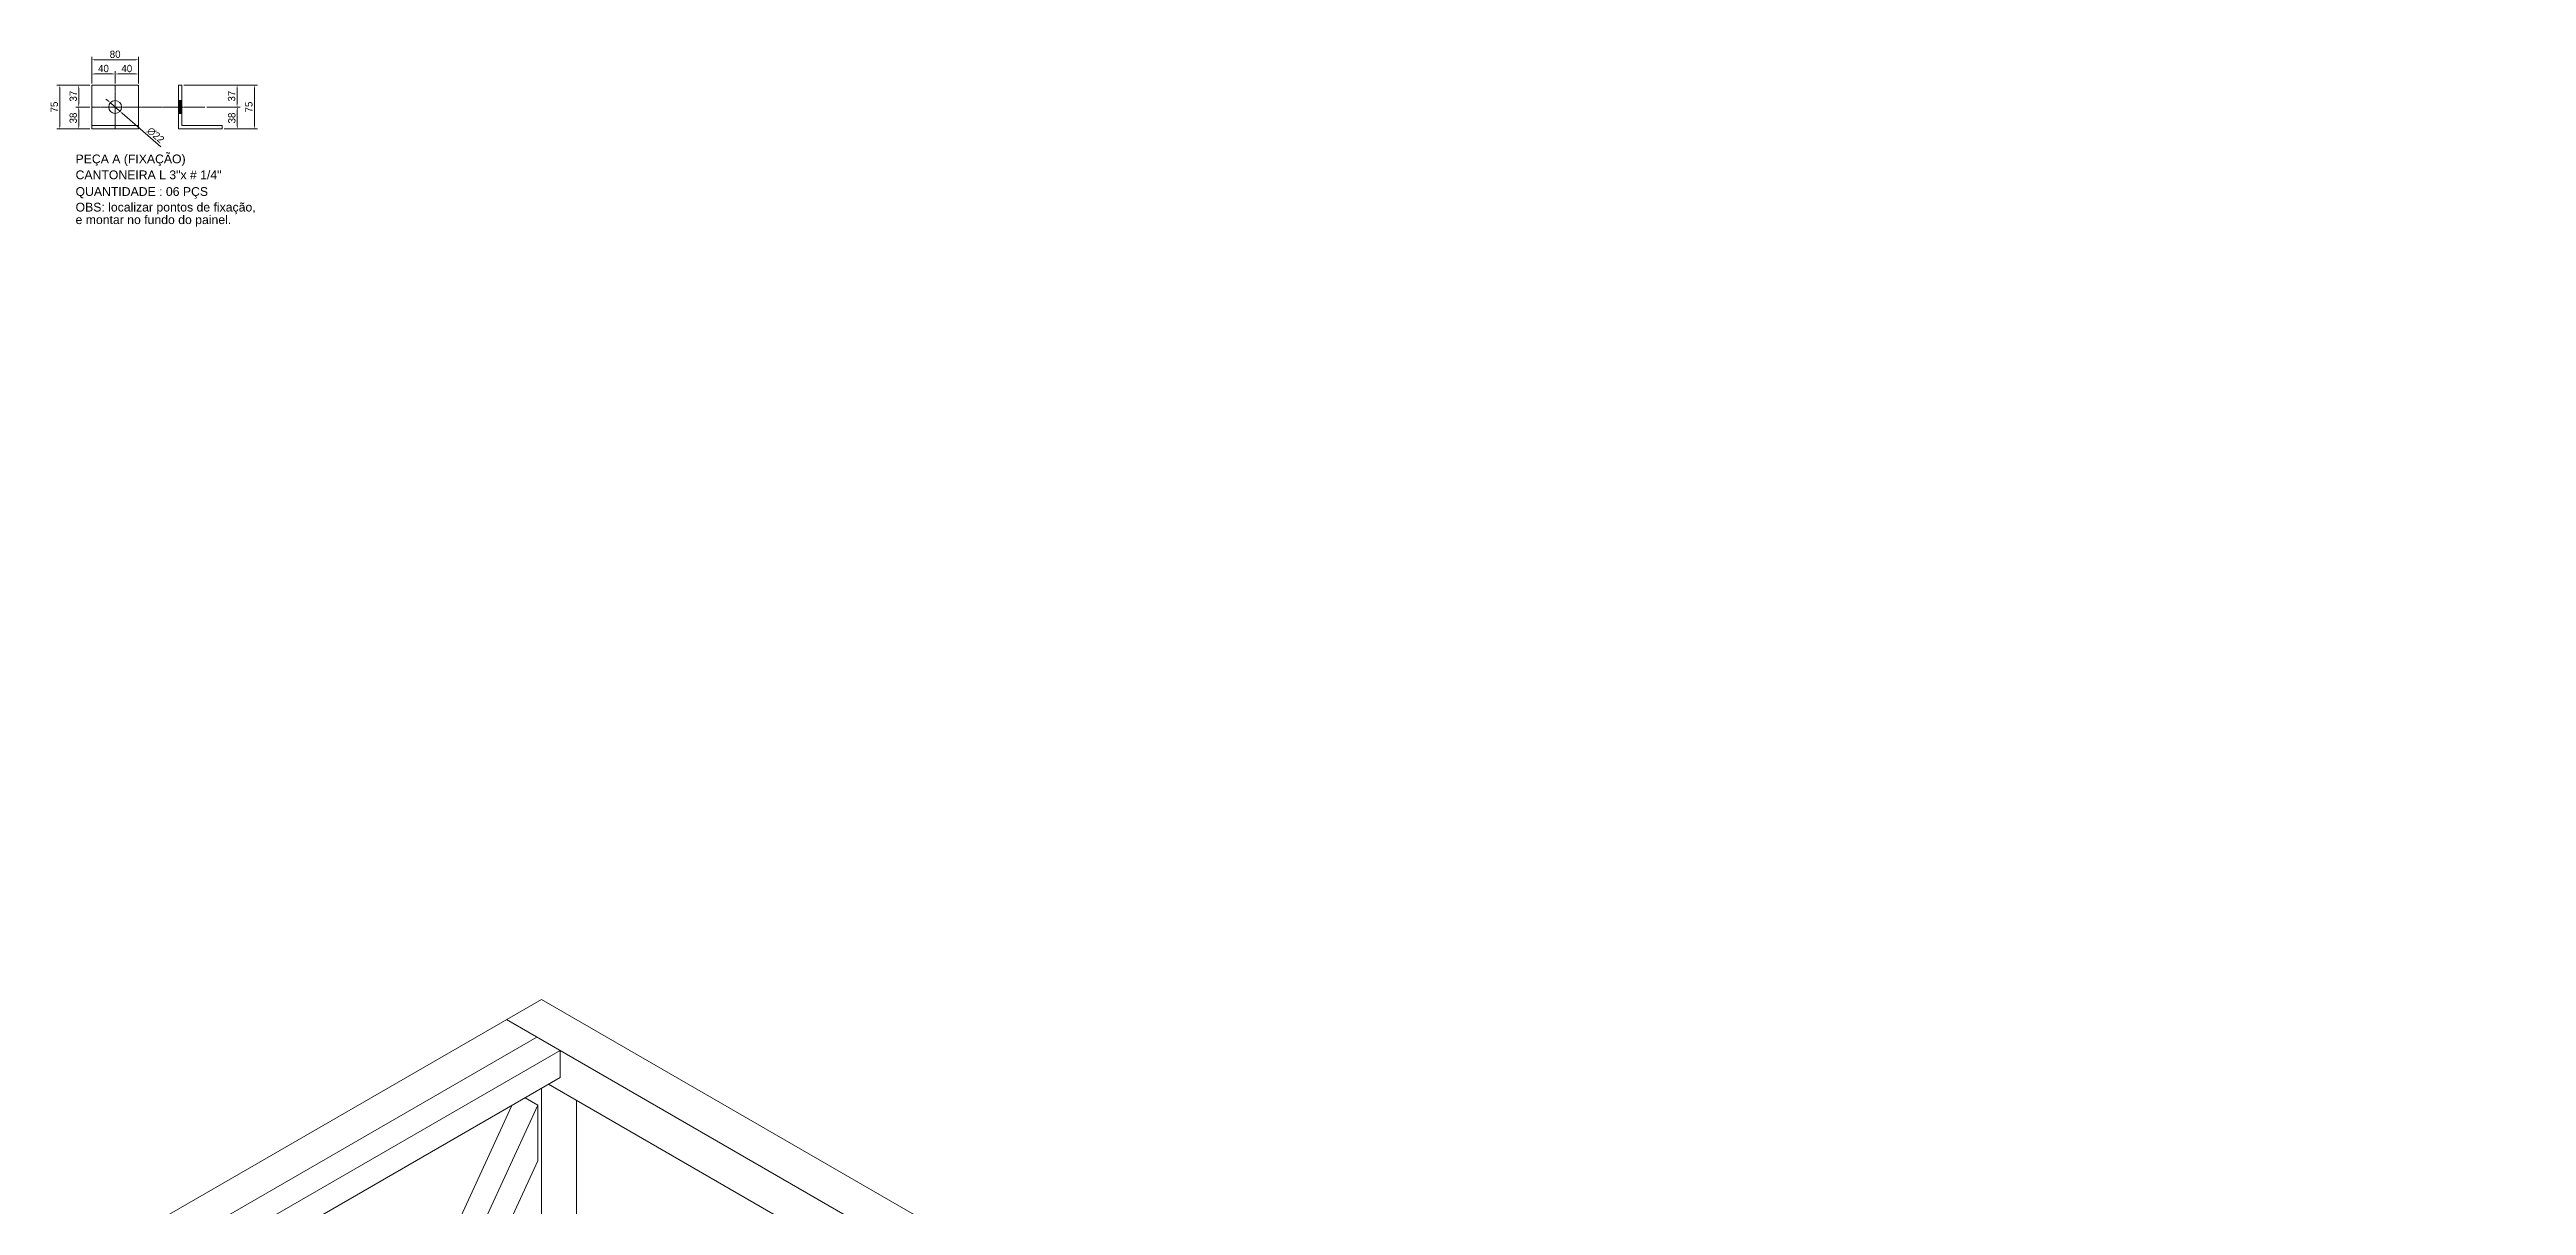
# Model space of a CAD drawing. Header units: millimetres. Extents: x 240378 to 252481, y -44226 to -32994.
# Drawn here: x 248236 to 252481, y -36895 to -34913 of the extents above; entities that cross this region are included whole.
import ezdxf

# ---------------------------------------------------------------- set-up
doc = ezdxf.new("R2010")
doc.units = ezdxf.units.MM
doc.header["$LTSCALE"] = 0.08
doc.linetypes.add('CENTER', pattern=[50.8, 31.75, -6.35, 6.35, -6.35])
doc.layers.get('0').update_dxf_attribs({"lineweight": 5})
for name, color, linetype, lineweight in [('03', 3, 'Continuous', 15), ('04', 4, 'Continuous', 5), ('CENT 1', 1, 'CENTER', 9), ('COTA', 1, 'Continuous', 9)]:
    doc.layers.add(name, color=color, linetype=linetype, lineweight=lineweight)
doc.styles.add('1-20', font='arial.ttf', dxfattribs={"height": 4})
doc.dimstyles.new('Copy of ESC5', dxfattribs={"dimscale": 5, "dimtxt": 2.5, "dimasz": 1, "dimexe": 1, "dimexo": 0.625, "dimtad": 1, "dimdec": 0, "dimtxsty": 'Standard', "dimcen": 2.5, "dimclrd": 1, "dimclre": 1, "dimclrt": 2, "dimadec": 0, "dimazin": 0, "dimtfac": 1, "dimtdec": 0, "dimtmove": 0, "dimatfit": 3, "dimfxl": 1, "dimlwd": 9, "dimlwe": 9, "dimarcsym": 0})

# ---------------------------------------------------------------- blocks, each defined once
blk = doc.blocks.new('*D150')
at = {"layer": 'COTA', "color": 1, "lineweight": 9, "transparency": 16777216}
for p, q in [((248305.8, -35011.9), (248281.5, -35011.9)), ((248286.5, -35044.4), (248286.5, -35016.9)), ((248305.8, -35049.4), (248281.5, -35049.4))]:
    blk.add_line(p, q, dxfattribs=at)
at = {"layer": 'COTA', "color": 1, "transparency": 16777216}
for points in [[(248285.6, -35016.9), (248287.3, -35016.9), (248286.5, -35011.9)], [(248285.6, -35044.4), (248287.3, -35044.4), (248286.5, -35049.4)]]:
    blk.add_solid(points, dxfattribs=at)
at = {"layer": 'DEFPOINTS', "color": 0, "transparency": 16777216}
for p in [(248286.5, -35011.9), (248308.9, -35011.9), (248308.9, -35049.4)]:
    blk.add_point(p, dxfattribs=at)
at = {"layer": 'COTA', "color": 2, "transparency": 16777216, "insert": (248277.1, -35030.7), "char_height": 12.5, "attachment_point": 5, "rotation": 90}
blk.add_mtext('38', dxfattribs=at)
blk = doc.blocks.new('*D151')
at = {"layer": 'COTA', "color": 1, "lineweight": 9, "transparency": 16777216}
for p, q in [((248305.8, -34974.4), (248281.5, -34974.4)), ((248305.8, -35011.9), (248281.5, -35011.9)), ((248286.5, -35006.9), (248286.5, -34979.4))]:
    blk.add_line(p, q, dxfattribs=at)
at = {"layer": 'COTA', "color": 1, "transparency": 16777216}
for points in [[(248285.6, -34979.4), (248287.3, -34979.4), (248286.5, -34974.4)], [(248285.6, -35006.9), (248287.3, -35006.9), (248286.5, -35011.9)]]:
    blk.add_solid(points, dxfattribs=at)
at = {"layer": 'DEFPOINTS', "color": 0, "transparency": 16777216}
for p in [(248286.5, -34974.4), (248308.9, -34974.4), (248308.9, -35011.9)]:
    blk.add_point(p, dxfattribs=at)
at = {"layer": 'COTA', "color": 2, "transparency": 16777216, "insert": (248277.1, -34993.2), "char_height": 12.5, "attachment_point": 5, "rotation": 90}
blk.add_mtext('37', dxfattribs=at)
blk = doc.blocks.new('*D152')
at = {"layer": 'COTA', "color": 1, "lineweight": 9, "transparency": 16777216}
for p, q in [((248308.9, -34971.3), (248308.9, -34950.2)), ((248343.9, -34955.2), (248313.9, -34955.2)), ((248348.9, -34971.3), (248348.9, -34950.2))]:
    blk.add_line(p, q, dxfattribs=at)
at = {"layer": 'COTA', "color": 1, "transparency": 16777216}
for points in [[(248313.9, -34954.4), (248313.9, -34956.1), (248308.9, -34955.2)], [(248343.9, -34954.4), (248343.9, -34956.1), (248348.9, -34955.2)]]:
    blk.add_solid(points, dxfattribs=at)
at = {"layer": 'DEFPOINTS', "color": 0, "transparency": 16777216}
for p in [(248308.9, -34955.2), (248308.9, -34974.4), (248348.9, -34974.4)]:
    blk.add_point(p, dxfattribs=at)
at = {"layer": 'COTA', "color": 2, "transparency": 16777216, "insert": (248328.9, -34945.9), "char_height": 12.5, "attachment_point": 5}
blk.add_mtext('40', dxfattribs=at)
blk = doc.blocks.new('*D153')
at = {"layer": 'COTA', "color": 1, "lineweight": 9, "transparency": 16777216}
for p, q in [((248348.9, -34971.3), (248348.9, -34950.2)), ((248353.9, -34955.2), (248383.9, -34955.2)), ((248388.9, -34971.3), (248388.9, -34950.2))]:
    blk.add_line(p, q, dxfattribs=at)
at = {"layer": 'COTA', "color": 1, "transparency": 16777216}
for points in [[(248353.9, -34954.4), (248353.9, -34956.1), (248348.9, -34955.2)], [(248383.9, -34954.4), (248383.9, -34956.1), (248388.9, -34955.2)]]:
    blk.add_solid(points, dxfattribs=at)
at = {"layer": 'DEFPOINTS', "color": 0, "transparency": 16777216}
for p in [(248348.9, -34974.4), (248388.9, -34955.2), (248388.9, -34974.4)]:
    blk.add_point(p, dxfattribs=at)
at = {"layer": 'COTA', "color": 2, "transparency": 16777216, "insert": (248368.9, -34945.9), "char_height": 12.5, "attachment_point": 5}
blk.add_mtext('40', dxfattribs=at)
blk = doc.blocks.new('*D154')
at = {"layer": 'COTA', "color": 1, "lineweight": 9, "transparency": 16777216}
for p, q in [((248305.8, -34974.4), (248249.1, -34974.4)), ((248254.1, -34979.4), (248254.1, -35044.4)), ((248305.8, -35049.4), (248249.1, -35049.4))]:
    blk.add_line(p, q, dxfattribs=at)
at = {"layer": 'COTA', "color": 1, "transparency": 16777216}
for points in [[(248253.2, -34979.4), (248254.9, -34979.4), (248254.1, -34974.4)], [(248253.2, -35044.4), (248254.9, -35044.4), (248254.1, -35049.4)]]:
    blk.add_solid(points, dxfattribs=at)
at = {"layer": 'DEFPOINTS', "color": 0, "transparency": 16777216}
for p in [(248308.9, -34974.4), (248254.1, -35049.4), (248308.9, -35049.4)]:
    blk.add_point(p, dxfattribs=at)
at = {"layer": 'COTA', "color": 2, "transparency": 16777216, "insert": (248244.7, -35011.9), "char_height": 12.5, "attachment_point": 5, "rotation": 90}
blk.add_mtext('75', dxfattribs=at)
blk = doc.blocks.new('*D155')
at = {"layer": 'COTA', "color": 1, "lineweight": 9, "transparency": 16777216}
for p, q in [((248308.9, -34971.3), (248308.9, -34925.8)), ((248313.9, -34930.8), (248383.9, -34930.8)), ((248388.9, -34971.3), (248388.9, -34925.8))]:
    blk.add_line(p, q, dxfattribs=at)
at = {"layer": 'COTA', "color": 1, "transparency": 16777216}
for points in [[(248313.9, -34930), (248313.9, -34931.7), (248308.9, -34930.8)], [(248383.9, -34930), (248383.9, -34931.7), (248388.9, -34930.8)]]:
    blk.add_solid(points, dxfattribs=at)
at = {"layer": 'DEFPOINTS', "color": 0, "transparency": 16777216}
for p in [(248388.9, -34930.8), (248308.9, -34974.4), (248388.9, -34974.4)]:
    blk.add_point(p, dxfattribs=at)
at = {"layer": 'COTA', "color": 2, "transparency": 16777216, "insert": (248348.9, -34921.5), "char_height": 12.5, "attachment_point": 5}
blk.add_mtext('80', dxfattribs=at)
blk = doc.blocks.new('*D156')
at = {"layer": 'COTA', "color": 1, "lineweight": 9, "transparency": 16777216}
for p, q in [((248336.9, -35001.4), (248333.1, -34998.1)), ((248340.7, -35004.7), (248357.2, -35019.2)), ((248427, -35080.2), (248361, -35022.5))]:
    blk.add_line(p, q, dxfattribs=at)
at = {"layer": 'COTA', "color": 1, "transparency": 16777216}
for points in [[(248337.5, -35000.8), (248336.4, -35002), (248340.7, -35004.7)], [(248361.5, -35021.9), (248360.4, -35023.1), (248357.2, -35019.2)]]:
    blk.add_solid(points, dxfattribs=at)
at = {"layer": 'DEFPOINTS', "color": 0, "transparency": 16777216}
for p in [(248340.7, -35004.7), (248357.2, -35019.2)]:
    blk.add_point(p, dxfattribs=at)
at = {"layer": 'COTA', "color": 2, "transparency": 16777216, "insert": (248418.3, -35060.1), "char_height": 12.5, "attachment_point": 5, "rotation": 318.8257}
blk.add_mtext('∅22', dxfattribs=at)
blk = doc.blocks.new('*D157')
at = {"layer": 'COTA', "color": 1, "lineweight": 9, "transparency": 16777216}
for p, q in [((248505.9, -35011.9), (248563.3, -35011.9)), ((248558.3, -35044.4), (248558.3, -35016.9)), ((248535.6, -35049.4), (248563.3, -35049.4))]:
    blk.add_line(p, q, dxfattribs=at)
at = {"layer": 'COTA', "color": 1, "transparency": 16777216}
for points in [[(248557.5, -35016.9), (248559.1, -35016.9), (248558.3, -35011.9)], [(248557.5, -35044.4), (248559.1, -35044.4), (248558.3, -35049.4)]]:
    blk.add_solid(points, dxfattribs=at)
at = {"layer": 'DEFPOINTS', "color": 0, "transparency": 16777216}
for p in [(248502.7, -35011.9), (248558.3, -35011.9), (248532.4, -35049.4)]:
    blk.add_point(p, dxfattribs=at)
at = {"layer": 'COTA', "color": 2, "transparency": 16777216, "insert": (248548.9, -35030.7), "char_height": 12.5, "attachment_point": 5, "rotation": 90}
blk.add_mtext('38', dxfattribs=at)
blk = doc.blocks.new('*D158')
at = {"layer": 'COTA', "color": 1, "lineweight": 9, "transparency": 16777216}
for p, q in [((248466.6, -34974.4), (248562.9, -34974.4)), ((248505.9, -35011.9), (248562.9, -35011.9)), ((248557.9, -35006.9), (248557.9, -34979.4))]:
    blk.add_line(p, q, dxfattribs=at)
at = {"layer": 'COTA', "color": 1, "transparency": 16777216}
for points in [[(248557, -34979.4), (248558.7, -34979.4), (248557.9, -34974.4)], [(248557, -35006.9), (248558.7, -35006.9), (248557.9, -35011.9)]]:
    blk.add_solid(points, dxfattribs=at)
at = {"layer": 'DEFPOINTS', "color": 0, "transparency": 16777216}
for p in [(248463.4, -34974.4), (248557.9, -34974.4), (248502.7, -35011.9)]:
    blk.add_point(p, dxfattribs=at)
at = {"layer": 'COTA', "color": 2, "transparency": 16777216, "insert": (248548.5, -34993.2), "char_height": 12.5, "attachment_point": 5, "rotation": 90}
blk.add_mtext('37', dxfattribs=at)
blk = doc.blocks.new('*D159')
at = {"layer": 'COTA', "color": 1, "lineweight": 9, "transparency": 16777216}
for p, q in [((248466.6, -34974.4), (248592.6, -34974.4)), ((248587.6, -34979.4), (248587.6, -35044.4)), ((248535.6, -35049.4), (248592.6, -35049.4))]:
    blk.add_line(p, q, dxfattribs=at)
at = {"layer": 'COTA', "color": 1, "transparency": 16777216}
for points in [[(248586.8, -34979.4), (248588.4, -34979.4), (248587.6, -34974.4)], [(248586.8, -35044.4), (248588.4, -35044.4), (248587.6, -35049.4)]]:
    blk.add_solid(points, dxfattribs=at)
at = {"layer": 'DEFPOINTS', "color": 0, "transparency": 16777216}
for p in [(248463.4, -34974.4), (248532.4, -35049.4), (248587.6, -35049.4)]:
    blk.add_point(p, dxfattribs=at)
at = {"layer": 'COTA', "color": 2, "transparency": 16777216, "insert": (248578.2, -35011.9), "char_height": 12.5, "attachment_point": 5, "rotation": 90}
blk.add_mtext('75', dxfattribs=at)

msp = doc.modelspace()

# ---------------------------------------------------------------- linework, layer by layer
for p, q in [((248386.7, -36941.7), (249079.5, -36541.7)), ((248386.7, -36941.7), (249079.5, -36541.7)), ((252481.3, -38505.7), (249079.5, -36541.7)), ((252421.3, -38540.4), (249019.5, -36576.3)), ((248498.6, -36937.1), (249071.5, -36606.3)), ((248538.6, -36960.2), (249111.5, -36629.4)), ((249111.5, -36675.6), (249111.5, -36629.4)), ((248578.6, -36983.3), (249111.5, -36675.6)), ((249051.5, -36710.3), (249073.2, -36722.8)), ((249079.5, -37272.4), (249079.5, -36694.1)), ((249790.9, -37091), (249091.5, -36687.2)), ((249139.5, -37307.1), (249139.5, -36714.9)), ((249028.9, -36723.3), (248839.9, -37134.1)), ((249073.2, -36722.8), (248874.7, -37154.2)), ((249073.2, -36722.8), (249073.2, -36818.5)), ((249073.2, -36818.5), (248909.5, -37174.3))]:
    msp.add_line(p, q)
at = {"layer": '03'}
for p, q in [((248308.9, -34974.4), (248308.9, -35049.4)), ((248388.9, -34974.4), (248308.9, -34974.4)), ((248388.9, -35049.4), (248388.9, -34974.4)), ((248457.4, -34974.4), (248457.4, -35049.4)), ((248463.4, -34974.4), (248457.4, -34974.4)), ((248463.4, -35043.4), (248463.4, -34974.4)), ((248457.4, -35000.9), (248463.4, -35000.9)), ((248308.9, -35043.4), (248388.9, -35043.4)), ((248308.9, -35049.4), (248388.9, -35049.4)), ((248457.4, -35022.9), (248463.4, -35022.9)), ((248457.4, -35049.4), (248532.4, -35049.4)), ((248532.4, -35043.4), (248463.4, -35043.4)), ((248532.4, -35049.4), (248532.4, -35043.4))]:
    msp.add_line(p, q, dxfattribs=at)
msp.add_circle((248348.9, -35011.9), 11, dxfattribs=at)
msp.add_solid([(248457.4, -35022.9), (248457.4, -35000.9), (248463.4, -35022.9), (248463.4, -35000.9)], dxfattribs=at)
at = {"layer": 'CENT 1'}
for p, q in [((248348.9, -34974.4), (248348.9, -35049.4)), ((248308.9, -35011.9), (248502.7, -35011.9))]:
    msp.add_line(p, q, dxfattribs=at)

# ---------------------------------------------------------------- texts
at = {"layer": '04', "style": '1-20'}
for s, p in [('PEÇA A (FIXAÇÃO)', (248281.1, -35108.3)), ('CANTONEIRA L 3"x # 1/4"', (248281.1, -35135.6)), ('QUANTIDADE : 06 PÇS', (248281.1, -35164.2)), ('OBS: localizar pontos de fixação,', (248281.1, -35191)), ('e montar no fundo do painel.', (248281.1, -35212.5))]:
    msp.add_text(s, height=15, dxfattribs=at).set_placement(p)

# ---------------------------------------------------------------- dimensions: what is measured, and where the dimension line sits
at = {"layer": 'COTA'}
for base, p1, p2, picture, middle in [((248388.9, -34930.8), (248308.9, -34974.4), (248388.9, -34974.4), '*D155', (248348.9, -34921.5)), ((248308.9, -34955.2), (248348.9, -34974.4), (248308.9, -34974.4), '*D152', (248328.9, -34945.9)), ((248388.9, -34955.2), (248348.9, -34974.4), (248388.9, -34974.4), '*D153', (248368.9, -34945.9))]:
    dim = msp.add_linear_dim(base=base, p1=p1, p2=p2, dimstyle='Copy of ESC5', dxfattribs=at)
    dim.commit()
    dim.dimension.update_dxf_attribs({"geometry": picture, "text_midpoint": middle})
for base, p1, p2, picture, middle in [((248254.1, -35049.4), (248308.9, -34974.4), (248308.9, -35049.4), '*D154', (248244.7, -35011.9)), ((248587.6, -35049.4), (248463.4, -34974.4), (248532.4, -35049.4), '*D159', (248578.2, -35011.9)), ((248286.4743054, -35011.9488862), (248308.9474559, -35049.4488862), (248308.9474559, -35011.9488862), '*D150', (248277.0993054, -35030.6988862)), ((248558.2854092, -35011.9488862), (248532.4317608, -35049.4488862), (248502.7287686, -35011.9488862), '*D157', (248548.9104092, -35030.6988862))]:
    dim = msp.add_linear_dim(base=base, p1=p1, p2=p2, angle=90, dimstyle='Copy of ESC5', dxfattribs=at)
    dim.commit()
    dim.dimension.update_dxf_attribs({"geometry": picture, "text_midpoint": middle})
for base, p1, p2, picture, middle in [((248286.5, -34974.4), (248308.9, -35011.9), (248308.9, -34974.4), '*D151', (248277.1, -34993.2)), ((248557.9, -34974.4), (248502.7, -35011.9), (248463.4, -34974.4), '*D158', (248548.5, -34993.2))]:
    dim = msp.add_linear_dim(base=base, p1=p1, p2=p2, angle=90, text='37', dimstyle='Copy of ESC5', dxfattribs=at)
    dim.commit()
    dim.dimension.update_dxf_attribs({"geometry": picture, "text_midpoint": middle})
dim = msp.add_diameter_dim_2p(p1=(248340.7, -35004.7), p2=(248357.2, -35019.2), dimstyle='Copy of ESC5', dxfattribs=at)
dim.commit()
dim.dimension.update_dxf_attribs({"geometry": '*D156', "text_midpoint": (248412.1, -35067.2), "dimtype": 163})

doc.saveas('drawing.dxf')
